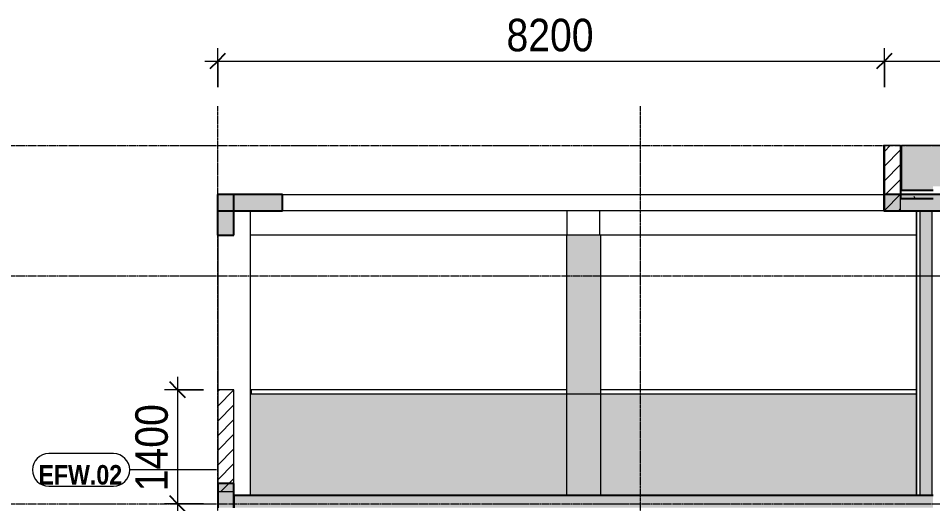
# Model space of a CAD drawing. Header units: millimetres. Extents: x 25061 to 259291, y -8723 to 35400.
# Drawn here: x 31200 to 42448, y 29400 to 35365 of the extents above; entities that cross this region are included whole.
import ezdxf

# ---------------------------------------------------------------- set-up
doc = ezdxf.new("R2010")
doc.units = ezdxf.units.MM
doc.linetypes.add('Centre', pattern=[31.75, 6.35, -4.7625, 15.875, -4.7625])
doc.linetypes.add('Grid Line', pattern=[22.225, 12.7, -3.175, 3.175, -3.175])
for name, color, linetype, lineweight in [('0-1', 7, 'Continuous', 5), ('A-ANNO-DIMS', 211, 'Continuous', 9), ('A-ANNO-DIMS-160', 211, 'Continuous', 9), ('A-FLOR-1', 10, 'Continuous', 25), ('A-FLOR-2', 7, 'Continuous', 9), ('A-FLOR-3', 192, 'Continuous', 25), ('A-FLOR-LEVL-2', 51, 'Centre', 9), ('A-FLOR-PATT-1', 7, 'Continuous', 9), ('A-FLOR-PATT-3', 8, 'Continuous', 9), ('A-WALL', 113, 'Continuous', 9), ('A-WALL-1', 113, 'Continuous', 18), ('A-WALL-IDEN', 211, 'Continuous', 9), ('A-WALL-PATT-3', 111, 'Continuous', 5), ('A-WALL-PATT-4', 111, 'Continuous', 9), ('I-WALL', 2, 'Continuous', 9), ('I-WALL-3', 2, 'Continuous', 18), ('S-BEAM-1', 12, 'Continuous', 5), ('S-BEAM-2', 10, 'Continuous', 25), ('S-BEAM-3', 7, 'Continuous', 9), ('S-COLS-1', 7, 'Continuous', 9), ('S-GRID-1', 1, 'Grid Line', 9)]:
    doc.layers.add(name, color=color, linetype=linetype, lineweight=lineweight)
doc.styles.add('Arial_B', font='arialbd.ttf', dxfattribs={"width": 0.85, "height": 240})
doc.styles.add('UTM Avo', font='', dxfattribs={"width": 0.9, "height": 400})
doc.styles.get('UTM Avo').set_extended_font_data('UTM Avo')
doc.dimstyles.new('1_Dim_chi_tiet_2_5', dxfattribs={"dimscale": 304.8, "dimtxt": 399.720379, "dimasz": 0.629921, "dimexe": 0.524934, "dimexo": 0.0625, "dimgap": 0.052493, "dimtad": 1, "dimdec": 0, "dimrnd": 5, "dimzin": 0, "dimdsep": 46, "dimtxsty": 'UTM Avo', "dimblk1": 'OBLIQUE', "dimblk2": 'OBLIQUE', "dimsah": 1, "dimcen": 0.09, "dimdle": 0.524934, "dimazin": 0, "dimtfac": 1, "dimtdec": 4, "dimtix": 1, "dimtmove": 0, "dimatfit": 3, "dimfxl": 1.049869, "dimfxlon": 1, "dimtvp": 1, "dimtolj": 1, "dimtzin": 0, "dimarcsym": 2})
pattern_1 = [(0, (81080.3, 14125), (650.24, 162.56), [53.645, -434.035, 53.645, -434.035, -2600.96]), (0, (81080.3, 14125), (650.24, 162.56), [-975.36, 53.645, -921.715, 53.645, -434.035, -1137.92]), (0, (81080.3, 14125), (650.24, 162.56), [-2438.4, 53.645, -271.475, 53.645, -759.155]), (120, (81324.14, 14206.28), (-465.9011, 481.84436), [53.645, -434.035, 53.645, -3034.995]), (120, (81324.14, 14206.28), (-465.9011, 481.84436), [-541.325, -434.035, 53.645, -921.715, -1625.6]), (120, (81324.14, 14206.28), (-465.9011, 481.84436), [-1950.72, 53.645, -434.035, 53.645, -1084.275]), (120, (81324.14, 14206.28), (-465.9011, 481.84436), [-2492.045, -271.475, 53.645, -759.155]), (240, (81405.42, 14531.4), (-184.3389, -644.40436), [53.645, -434.035, 53.645, -3034.995]), (240, (81405.42, 14531.4), (-184.3389, -644.40436), [-541.325, -434.035, 53.645, -921.715, -1625.6]), (240, (81405.42, 14531.4), (-184.3389, -644.40436), [-1950.72, 53.645, -434.035, 53.645, -1084.275]), (240, (81405.42, 14531.4), (-184.3389, -644.40436), [-2492.045, -271.475, 53.645, -759.155])]
pattern_2 = [(45, (81080.3, 14125), (-90.50967, 90.50967), [])]

# ---------------------------------------------------------------- blocks, each defined once
blk = doc.blocks.new('NCV_TKTC_KET CAU_rvt-1-TKCS_MẶT CẮT 1')
at = {"layer": 'A-FLOR-PATT-1'}
h = blk.add_hatch(color=256, dxfattribs=at)
h.paths.add_polyline_path([(34451, 33000), (34451, 33200), (33651, 33200), (33651, 33000)])
h.paths.add_polyline_path([(126451, 33000), (127251, 33000), (127251, 33200), (126451, 33200)])
h = blk.add_hatch(color=256, dxfattribs=at)
h.paths.add_polyline_path([(41852, 33000), (46752, 33000), (46752, 33200), (41852, 33200)])
h.paths.add_polyline_path([(119053, 33000), (119053, 33200), (114153, 33200), (114153, 33000), (118741, 33000)])
at = {"layer": 'S-BEAM-1'}
for points in [[(33851, 32700), (33851, 33200), (33651, 33200), (33651, 32700)], [(33853, 29350), (33853, 29650), (33653, 29650), (33653, 29350)]]:
    blk.add_hatch(color=256, dxfattribs=at).paths.add_polyline_path(points)
at = {"layer": 'A-FLOR-1'}
for p, q in [((34451, 33200), (33651, 33200)), ((33651, 33200), (33651, 33000)), ((34451, 33000), (34451, 33200)), ((46752, 33200), (41852, 33200)), ((41852, 33200), (41852, 33000)), ((33651, 33000), (34451, 33000)), ((41852, 33000), (46752, 33000))]:
    blk.add_line(p, q, dxfattribs=at)
at = {"layer": 'A-FLOR-2'}
for p, q in [((34451, 33200), (41843, 33200)), ((41843, 33000), (34451, 33000))]:
    blk.add_line(p, q, dxfattribs=at)
at = {"layer": 'S-BEAM-2'}
for p, q in [((33851, 33200), (33651, 33200)), ((33651, 33200), (33651, 32700)), ((33851, 32700), (33851, 33200)), ((33651, 32700), (33851, 32700)), ((33853, 29650), (33653, 29650)), ((33653, 29650), (33653, 29350)), ((33853, 29350), (33853, 29650))]:
    blk.add_line(p, q, dxfattribs=at)
at = {"layer": 'S-BEAM-3'}
for p, q in [((37943, 32700), (34053, 32700)), ((42243, 32700), (38363, 32700))]:
    blk.add_line(p, q, dxfattribs=at)
at = {"layer": 'S-COLS-1'}
for p, q in [((34053, 33000), (34053, 29500)), ((37953, 32700), (37953, 33000)), ((38353, 32700), (38353, 33000)), ((42253, 29500), (42253, 33000)), ((33653, 32700), (33653, 30800)), ((33653, 29550), (33653, 29350))]:
    blk.add_line(p, q, dxfattribs=at)
blk = doc.blocks.new('CTL_WALL TAG NO MARK - 10-2062273-TKCS_MẶT CẮT 1')
at = {"layer": 'A-WALL-IDEN'}
for p, q in [((32371, 30015), (31574, 30015)), ((31574, 29615), (32371, 29615))]:
    blk.add_line(p, q, dxfattribs=at)
for centre, start, end in [((31574, 29815), 90, 270), ((32371, 29815), 270, 90)]:
    blk.add_arc(centre, 200, start, end, dxfattribs=at)
blk = doc.blocks.new('DIMBLOCK41-TKCS_MẶT CẮT 1')
at = {"layer": 'A-ANNO-DIMS-160'}
for p, q in [((33653, 34519), (33653, 34999)), ((41853, 34519), (41853, 34999)), ((33493, 34839), (41853, 34839)), ((33653, 34839), (33653, 34519)), ((41853, 34839), (41853, 34519))]:
    blk.add_line(p, q, dxfattribs=at)
at = {"layer": 'A-ANNO-DIMS-160', "lineweight": 25}
for p, q in [((33653, 34839), (33749, 34935)), ((41853, 34839), (41949, 34935)), ((33653, 34839), (33557, 34743)), ((41853, 34839), (41757, 34743))]:
    blk.add_line(p, q, dxfattribs=at)
at = {"layer": 'A-ANNO-DIMS-160', "color": 0, "insert": (37205, 35359), "char_height": 400, "width": 1314.64, "attachment_point": 1, "line_spacing_factor": 1.110334, "style": 'UTM Avo'}
blk.add_mtext('8200', dxfattribs=at)
blk = doc.blocks.new('_Oblique')
at = {"color": 0, "linetype": 'ByBlock', "lineweight": -2}
blk.add_line((-0.5, -0.5), (0.5, 0.5), dxfattribs=at)
blk = doc.blocks.new('DIMBLOCK42-TKCS_MẶT CẮT 1')
at = {"layer": 'A-ANNO-DIMS-160'}
for p, q in [((41853, 34519), (41853, 34999)), ((46752, 34519), (46752, 34999)), ((41853, 34839), (46752, 34839)), ((41853, 34839), (41853, 34519)), ((46752, 34839), (46752, 34519))]:
    blk.add_line(p, q, dxfattribs=at)
at = {"layer": 'A-ANNO-DIMS-160', "lineweight": 25}
for p, q in [((41853, 34839), (41949, 34935)), ((46752, 34839), (46848, 34935)), ((41853, 34839), (41757, 34743)), ((46752, 34839), (46656, 34743))]:
    blk.add_line(p, q, dxfattribs=at)
at = {"layer": 'A-ANNO-DIMS-160', "color": 0, "insert": (43755, 35359), "char_height": 400, "width": 1314.64, "attachment_point": 1, "line_spacing_factor": 1.110334, "style": 'UTM Avo'}
blk.add_mtext('4900', dxfattribs=at)
blk = doc.blocks.new('DIMBLOCK54-TKCS_MẶT CẮT 1')
at = {"layer": 'A-ANNO-DIMS-160'}
for p, q in [((33158, 30960), (33158, 29240)), ((33478, 30800), (32998, 30800)), ((33158, 30800), (33478, 30800)), ((33478, 29400), (32998, 29400)), ((33158, 29400), (33478, 29400))]:
    blk.add_line(p, q, dxfattribs=at)
at = {"layer": 'A-ANNO-DIMS-160', "lineweight": 25}
for p, q in [((33158, 30800), (33062, 30896)), ((33158, 30800), (33254, 30704)), ((33158, 29400), (33062, 29496)), ((33158, 29400), (33254, 29304))]:
    blk.add_line(p, q, dxfattribs=at)
at = {"layer": 'A-ANNO-DIMS-160', "color": 0, "insert": (32639, 29552), "char_height": 400, "width": 1314.64, "attachment_point": 1, "rotation": 90, "line_spacing_factor": 1.110334, "style": 'UTM Avo'}
blk.add_mtext('1400', dxfattribs=at)

msp = doc.modelspace()

# ---------------------------------------------------------------- hatches: boundary and pattern name
at = {"layer": 'A-FLOR-PATT-3'}
h = msp.add_hatch(dxfattribs=at)
h.set_pattern_fill('FP_1', color=256, style=0, pattern_type=2)
h.set_pattern_definition(pattern_1)
h.paths.add_polyline_path([(46152.4, 33150), (46552.4, 33150), (46552.4, 33250), (46152.4, 33250)])
h.paths.add_polyline_path([(42452.6, 33150), (42452.6, 33250), (42052.6, 33250), (42052.6, 33150)])
h = msp.add_hatch(dxfattribs=at)
h.set_pattern_fill('FP_1', color=256, style=0, pattern_type=2)
h.set_pattern_definition(pattern_1)
h.paths.add_polyline_path([(54751.6, 29350), (54752.6, 29350), (54751.6, 29500), (46152.6, 29500), (46152.6, 29350), (51552.1, 29350)])
h.paths.add_polyline_path([(127052.6, 29350), (127052.6, 29500), (118452.6, 29500), (118452.6, 29350), (125140.2, 29350)])
h.paths.add_polyline_path([(35554.7, 29350), (42452.6, 29350), (42452.6, 29500), (33852.6, 29500), (33852.6, 29350)])
h.paths.add_polyline_path([(114752.6, 29350), (114752.6, 29500), (106152.6, 29500), (106152.6, 29350), (112342.3, 29350)])
at = {"layer": 'A-WALL-PATT-3'}
for points in [[(46352.6, 33250), (46542.4, 33250), (46542.4, 33800), (42062.6, 33800), (42062.6, 33250), (42452.6, 33250), (42452.6, 33300), (46152.4, 33300), (46152.6, 33250), (46302.8, 33250)], [(42242.6, 30750), (42252.6, 30750), (42252.6, 33000), (42242.6, 33000), (42242.6, 31646.4)], [(42292.6, 29500), (42302.6, 29500), (42302.6, 33000), (42292.6, 33000), (42292.6, 29821.8)], [(38352.6, 30750), (38352.6, 32700), (37942.6, 32700), (37942.6, 30750)], [(38362.6, 30750), (38362.6, 32700), (38352.6, 32700), (38352.6, 30750)], [(37942.6, 29500), (37942.6, 30750), (34052.6, 30750), (34053.6, 29500), (35554.7, 29500)], [(37952.6, 29500), (38352.6, 29500), (38352.6, 30750), (37942.6, 30750), (37942.6, 29500)], [(38362.6, 29500), (38362.6, 30750), (38352.6, 30750), (38352.6, 29500)], [(42242.6, 29500), (42242.6, 30750), (38362.6, 30750), (38362.6, 29500), (41953.7, 29500)], [(42252.6, 29500), (42252.6, 30750), (42242.6, 30750), (42242.6, 29500)]]:
    msp.add_hatch(color=256, dxfattribs=at).paths.add_polyline_path(points)
at = {"layer": 'A-WALL-PATT-4'}
h = msp.add_hatch(dxfattribs=at)
h.set_pattern_fill('FP_8', color=256, style=0, pattern_type=2)
h.set_pattern_definition(pattern_2)
h.paths.add_polyline_path([(41852.6, 33000), (42052.6, 33000), (42052.6, 33800), (41852.6, 33800)])
msp.add_hatch(color=256, dxfattribs=at).paths.add_polyline_path([(42442.6, 29500), (42442.6, 33000), (42302.6, 33000), (42302.6, 29500), (42353.6, 29500)])
h = msp.add_hatch(dxfattribs=at)
h.set_pattern_fill('FP_8', color=256, style=0, pattern_type=2)
h.set_pattern_definition(pattern_2)
h.paths.add_polyline_path([(33852.6, 29550), (33852.6, 30800), (33652.6, 30800), (33652.6, 29550)])

# ---------------------------------------------------------------- linework, layer by layer
at = {"layer": 'A-FLOR-3'}
for p, q in [((42452.6, 33250), (42052.6, 33250)), ((42052.6, 33250), (42052.6, 33150)), ((42052.6, 33150), (42452.6, 33150)), ((42452.6, 29500), (33852.6, 29500)), ((33852.6, 29500), (33852.6, 29350))]:
    msp.add_line(p, q, dxfattribs=at)
at = {"layer": 'A-FLOR-LEVL-2'}
for p, q in [((25061.1, 33800), (134152.6, 33800)), ((25061.1, 32200), (134152.6, 32200)), ((25061.1, 29400), (134152.6, 29400))]:
    msp.add_line(p, q, dxfattribs=at)
at = {"layer": 'A-WALL'}
for p, q in [((46542.4, 33800), (42062.6, 33800)), ((42062.6, 33800), (42062.6, 33250)), ((38362.6, 32700), (37942.6, 32700)), ((37942.6, 32700), (37942.6, 30750)), ((38362.6, 32700), (38362.6, 30750)), ((37942.6, 30800), (34062.6, 30800)), ((34062.6, 30800), (34062.6, 30750)), ((42242.6, 30800), (38362.6, 30800))]:
    msp.add_line(p, q, dxfattribs=at)
at = {"layer": 'A-WALL-1'}
for p, q in [((42052.6, 33800), (41852.6, 33800)), ((41852.6, 33800), (41852.6, 33000)), ((42052.6, 33000), (42052.6, 33800)), ((41852.6, 33000), (42052.6, 33000)), ((33852.6, 30800), (33652.6, 30800)), ((33652.6, 30800), (33652.6, 29550)), ((33852.6, 29550), (33852.6, 30800)), ((33652.6, 29550), (33852.6, 29550))]:
    msp.add_line(p, q, dxfattribs=at)
at = {"layer": 'A-WALL-IDEN'}
msp.add_line((33638.5, 29815.2), (32571.3, 29815.2), dxfattribs=at)
at = {"layer": 'I-WALL'}
for p, q in [((42242.6, 33000), (42242.6, 29500)), ((42292.6, 29500), (42292.6, 33000)), ((42442.6, 29499.8), (42442.6, 33000)), ((34062.6, 30750), (42252.6, 30750)), ((37942.6, 30750), (37942.6, 29500)), ((38362.6, 30750), (38362.6, 29500))]:
    msp.add_line(p, q, dxfattribs=at)
at = {"layer": 'I-WALL-3'}
for p, q in [((41852.6, 33800), (41842.6, 33800)), ((41842.6, 33800), (41842.6, 33000)), ((41842.6, 33000), (41852.6, 33000))]:
    msp.add_line(p, q, dxfattribs=at)
at = {"layer": 'S-GRID-1'}
for p, q in [((33652.6, 30285.9), (33652.6, 34285.9)), ((38852.6, 30285.9), (38852.6, 34285.9)), ((33652.6, -3283.1), (33652.6, 30285.9)), ((38852.6, -3283.1), (38852.6, 30285.9))]:
    msp.add_line(p, q, dxfattribs=at)

# ---------------------------------------------------------------- block references
at = {"layer": '0-1'}
msp.add_blockref('NCV_TKTC_KET CAU_rvt-1-TKCS_MẶT CẮT 1', (0, 0), dxfattribs=at)
at = {"layer": 'A-WALL-IDEN'}
msp.add_blockref('CTL_WALL TAG NO MARK - 10-2062273-TKCS_MẶT CẮT 1', (0, 0), dxfattribs=at)

# ---------------------------------------------------------------- texts
at = {"layer": 'A-WALL-IDEN', "insert": (31962.6, 29753.2), "char_height": 240, "width": 1062.16, "attachment_point": 5, "line_spacing_factor": 0.936439, "style": 'Arial_B'}
msp.add_mtext('\\pt6.7992,13.6008,20.4,27.1992,34.0008,40.8,47.5992,54.4008,61.2,67.9992,74.8008,81.6,88.3992,95.2008,102,108.7992,115.6008,122.4,129.1992,136.0008,142.8,149.5992,156.4008,163.2,169.9992,176.8008,183.6,190.3992,197.2008,204,210.7992,217.6008;EFW.02', dxfattribs=at)

# ---------------------------------------------------------------- dimensions: what is measured, and where the dimension line sits
at = {"layer": 'A-ANNO-DIMS'}
for base, p1, p2, override, picture, middle in [((41852.6, 34839), (33652.6, 34519), (41852.6, 34519), {"dimpost": '<>', "dimfxl": 8200}, 'DIMBLOCK41-TKCS_MẶT CẮT 1', (37752.6, 35062)), ((46752.4, 34839), (41852.6, 34519), (46752.4, 34519), {"dimpost": '<>', "dimfxl": 4899.857338}, 'DIMBLOCK42-TKCS_MẶT CẮT 1', (44302.5, 35062))]:
    dim = msp.add_linear_dim(base=base, p1=p1, p2=p2, dimstyle='1_Dim_chi_tiet_2_5', override=override, dxfattribs=at)
    dim.commit()
    dim.dimension.update_dxf_attribs({"geometry": picture, "text_midpoint": middle})
dim = msp.add_linear_dim(base=(33158.2, 29400), p1=(33478.2, 30800), p2=(33478.2, 29400), angle=90, dimstyle='1_Dim_chi_tiet_2_5', override={"dimpost": '<>', "dimfxl": 1400}, dxfattribs=at)
dim.commit()
dim.dimension.update_dxf_attribs({"geometry": 'DIMBLOCK54-TKCS_MẶT CẮT 1', "text_midpoint": (32935.2, 30100)})

doc.saveas('drawing.dxf')
